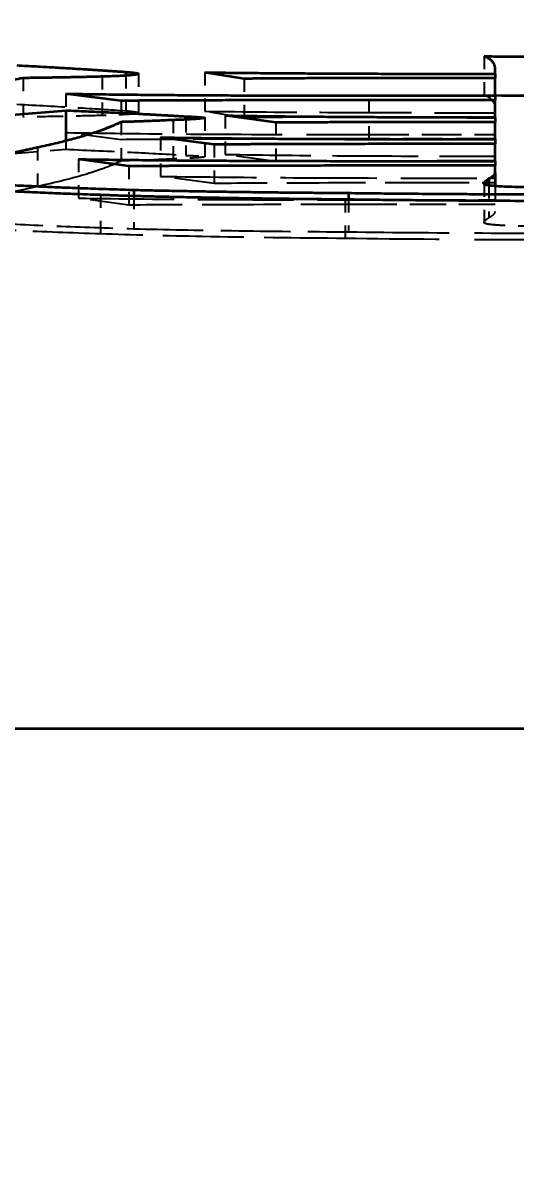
# Model space of a CAD drawing. Header units: millimetres. Extents: x 200 to 5740, y 200 to 4000.
# Drawn here: x 3966.69 to 3970.48, y 1942.54 to 1951.44 of the extents above; entities that cross this region are included whole.
import ezdxf

# ---------------------------------------------------------------- set-up
doc = ezdxf.new("R2010")
doc.units = ezdxf.units.MM
doc.header["$LTSCALE"] = 20
doc.linetypes.add('DASHED', pattern=[0.2067, 0.1654, -0.0413])
for name, color, linetype, lineweight in [('可見 (ISO)', 7, 'Continuous', 35), ('標註 (ISO)', 7, 'Continuous', 18), ('隱藏 (ISO)', 7, 'DASHED', 25)]:
    doc.layers.add(name, color=color, linetype=linetype, lineweight=lineweight)
doc.styles.add('註記文字 (JIS)', font='kaiu.ttf')
doc.dimstyles.new('預設 (JIS)', dxfattribs={"dimscale": 20, "dimtxt": 3, "dimasz": 3, "dimexe": 2, "dimexo": 1, "dimgap": 0.8, "dimtad": 1, "dimrnd": 1e-08, "dimdsep": 46, "dimtxsty": '註記文字 (JIS)', "dimblk": 'Filled-1', "dimcen": 0.09, "dimdle": 10, "dimclrd": 256, "dimclre": 256, "dimclrt": 256, "dimadec": 0, "dimazin": 2, "dimtfac": 0.833333, "dimtmove": 0, "dimatfit": 3, "dimfxl": 0, "dimtolj": 1, "dimtzin": 0, "dimlwd": -1, "dimlwe": -1, "dimarcsym": 0})

# ---------------------------------------------------------------- blocks, each defined once
blk = doc.blocks.new('Filled-1')
at = {"color": 0}
for p, q in [((0, 0), (-1, 0.16667)), ((-1, 0.16667), (-1, -0.16667)), ((-1, 0), (0, 0)), ((-1, -0.16667), (0, 0))]:
    blk.add_line(p, q, dxfattribs=at)
at = {"color": 0, "flags": 128}
blk.add_lwpolyline([(-1, -0.16667), (0, 0)], dxfattribs=at)
at = {"color": 0}
blk.add_solid([(-1, -0.16667), (0, 0), (-1, 0.16667), (-1, -0.16667)], dxfattribs=at)
blk = doc.blocks.new('*D40')
at = {"layer": 'Defpoints', "color": 0}
for p in [(3955.2832, 2448.0062), (4476.8728, 2448.0062), (4342.7832, 958.0062)]:
    blk.add_point(p, dxfattribs=at)
at = {"layer": '標註 (ISO)'}
for p, q in [((3975.2832, 2448.0062), (4516.8728, 2448.0062)), ((4476.8728, 1018.0062), (4476.8728, 2388.0062)), ((4362.7832, 958.0062), (4516.8728, 958.0062))]:
    blk.add_line(p, q, dxfattribs=at)
at = {"layer": '標註 (ISO)', "xscale": 60, "yscale": 60, "zscale": 60}
for p, rotation in [((4476.8728, 2448.0062), 90), ((4476.8728, 958.0062), 270)]:
    blk.add_blockref('Filled-1', p, dxfattribs=dict(at, rotation=rotation))
at = {"layer": '標註 (ISO)', "insert": (4396.8949, 1625.6029), "char_height": 60, "attachment_point": 1, "rotation": 90, "style": '註記文字 (JIS)'}
blk.add_mtext('\\A1;1490', dxfattribs=at)

msp = doc.modelspace()

# ---------------------------------------------------------------- linework, layer by layer
at = {"layer": '可見 (ISO)'}
for p, q in [((3967.476, 1951.063), (3967.476, 1951.0341)), ((3968.3877, 1951.01), (3968.0838, 1951.0593)), ((3970.3204, 1951.0481), (3970.3204, 1951.0832)), ((3970.3204, 1951.0481), (3970.3204, 1951.0153)), ((3970.3204, 1950.8801), (3970.3204, 1951.0153)), ((3967.4395, 1950.8406), (3967.0141, 1950.8951)), ((3969.348, 1950.8801), (3970.3204, 1950.8801)), ((3970.3204, 1950.8801), (3970.3204, 1950.8465)), ((3966.4671, 1950.7218), (3967.0141, 1950.7666)), ((3967.0141, 1950.7666), (3967.0141, 1950.5313)), ((3970.3204, 1950.8465), (3969.348, 1950.8465)), ((3970.3204, 1950.7129), (3970.3204, 1950.8465)), ((3967.9379, 1950.7203), (3967.9379, 1950.696)), ((3968.6308, 1950.6726), (3968.2418, 1950.7271)), ((3970.3204, 1950.7129), (3970.3204, 1950.677)), ((3970.3204, 1950.5449), (3970.3204, 1950.677)), ((3968.1567, 1950.5038), (3967.7434, 1950.5583)), ((3970.0773, 1950.5449), (3970.3204, 1950.5449)), ((3970.3204, 1950.5091), (3970.0773, 1950.5091)), ((3970.3204, 1950.5449), (3970.3204, 1950.5091)), ((3970.3204, 1950.3769), (3970.3204, 1950.5091)), ((3967.5003, 1950.3373), (3967.1113, 1950.3911)), ((3969.4331, 1950.3769), (3970.3204, 1950.3769)), ((3970.3204, 1950.3418), (3969.4331, 1950.3418)), ((3970.3204, 1950.3769), (3970.3204, 1950.3418)), ((3970.3204, 1950.2873), (3970.3204, 1950.3418)), ((3970.2718, 1950.2418), (3970.2718, 1950.1891)), ((3970.3204, 1950.2873), (3970.3204, 1950.1838)), ((3967.5368, 1950.1552), (3967.5368, 1950.1071)), ((3969.1899, 1950.1313), (3969.1899, 1950.0801)), ((4222.2832, 1946.0062), (3772.2832, 1946.0062))]:
    msp.add_line(p, q, dxfattribs=at)
for points in [[(3970.2353, 1951.1833), (3971.2199, 1951.1743), (3971.8642, 1951.1564)], [(3970.3204, 1951.0832), (3970.3204, 1951.1497), (3970.2353, 1951.1833)], [(3966.6373, 1951.1138), (3967.1357, 1951.0869), (3967.476, 1951.063)], [(3967.5733, 1951.0481), (3967.5733, 1951.0347), (3967.2937, 1951.0265)], [(3967.476, 1951.063), (3967.5733, 1951.0548), (3967.5733, 1951.0481)], [(3968.0838, 1951.0593), (3968.8617, 1951.0481), (3970.3204, 1951.0481)], [(3966.6859, 1951.0153), (3965.9687, 1950.8712), (3964.9841, 1950.7218)], [(3967.2937, 1951.0265), (3966.9898, 1951.019), (3966.6859, 1951.0153)], [(3970.3204, 1951.0153), (3968.728, 1951.0153), (3968.3877, 1951.01)], [(3967.0141, 1950.8951), (3967.9015, 1950.8801), (3969.348, 1950.8801)], [(3967.0141, 1950.7666), (3967.5611, 1950.7442), (3967.9379, 1950.7203)], [(3969.348, 1950.8465), (3967.9379, 1950.8443), (3967.4395, 1950.8406)], [(3967.4395, 1950.677), (3967.2329, 1950.5733), (3966.7953, 1950.4807)], [(3967.8407, 1950.692), (3967.634, 1950.6823), (3967.4395, 1950.677)], [(3968.0838, 1950.7084), (3968.0473, 1950.6994), (3967.8407, 1950.692)], [(3967.9379, 1950.7203), (3968.0838, 1950.7144), (3968.0838, 1950.7084)], [(3968.2418, 1950.7271), (3969.0441, 1950.7144), (3970.3204, 1950.7129)], [(3970.3204, 1950.677), (3969.1049, 1950.6763), (3968.6308, 1950.6726)], [(3967.7434, 1950.5583), (3968.6308, 1950.5449), (3970.0773, 1950.5449)], [(3970.0773, 1950.5091), (3968.6673, 1950.5076), (3968.1567, 1950.5038)], [(3966.7953, 1950.4807), (3966.4549, 1950.4), (3965.8715, 1950.3224)], [(3967.1113, 1950.3911), (3967.9865, 1950.3769), (3969.4331, 1950.3769)], [(3969.4331, 1950.3418), (3968.023, 1950.3403), (3967.5003, 1950.3373)], [(3970.2353, 1950.2022), (3970.2353, 1950.2179), (3970.2718, 1950.2418)], [(3970.2718, 1950.2418), (3970.3204, 1950.2679), (3970.3204, 1950.2873)], [(3967.2815, 1950.1156), (3966.6494, 1950.135), (3965.9809, 1950.1776)], [(3966.4063, 1950.2022), (3966.9168, 1950.1738), (3967.5368, 1950.1552)], [(3967.5368, 1950.1552), (3968.2175, 1950.138), (3969.1899, 1950.1313)], [(3970.7459, 1950.1738), (3970.2353, 1950.1738), (3970.2353, 1950.2022)], [(3969.1656, 1950.0805), (3967.9015, 1950.0917), (3967.2815, 1950.1156)], [(3972.6178, 1950.0648), (3970.2353, 1950.0648), (3969.1656, 1950.0805)], [(3969.1899, 1950.1313), (3970.1624, 1950.1193), (3971.6454, 1950.1193)]]:
    msp.add_open_spline(points, degree=2, dxfattribs=at)
msp.add_open_spline([(3970.3204, 1950.883), (3970.5933, 1950.8804), (3970.869, 1950.877), (3971.1834, 1950.8718), (3971.2321, 1950.871), (3971.2807, 1950.8701)], degree=3, knots=[-0.15939549, -0.15939549, -0.15939549, -0.15939549, -0.07679074, -0.07679074, -0.06168935, -0.06168935, -0.06168935, -0.06168935], dxfattribs=at)
at = {"layer": '隱藏 (ISO)', "ltscale": 0.02847}
for p, q in [((3970.2353, 1951.1833), (3970.2353, 1950.8838)), ((3967.5733, 1951.0481), (3967.5733, 1950.7487)), ((3968.0838, 1951.0593), (3968.0838, 1950.7599)), ((3966.6859, 1951.0153), (3966.6859, 1950.7158)), ((3967.2937, 1951.0265), (3967.2937, 1950.727)), ((3968.3877, 1951.01), (3968.3877, 1950.7106)), ((3969.348, 1950.8465), (3969.348, 1950.5471)), ((3967.4395, 1950.677), (3967.4395, 1950.3776)), ((3967.8407, 1950.692), (3967.8407, 1950.3925)), ((3968.0838, 1950.7084), (3968.0838, 1950.409)), ((3968.2418, 1950.7271), (3968.2418, 1950.4276)), ((3968.6308, 1950.6726), (3968.6308, 1950.3731)), ((3967.7434, 1950.5583), (3967.7434, 1950.2589)), ((3968.1567, 1950.5038), (3968.1567, 1950.2044)), ((3966.7953, 1950.4807), (3966.7953, 1950.1812)), ((3967.1113, 1950.3911), (3967.1113, 1950.0917)), ((3967.5003, 1950.3373), (3967.5003, 1950.0379)), ((3970.2353, 1950.2022), (3970.2353, 1949.9028)), ((3967.2815, 1950.1156), (3967.2815, 1949.8161)), ((3969.1656, 1950.0805), (3969.1656, 1949.7811))]:
    msp.add_line(p, q, dxfattribs=at)
at = {"layer": '隱藏 (ISO)', "ltscale": 0.025707}
msp.add_line((3967.476, 1951.0341), (3967.476, 1950.7636), dxfattribs=at)
at = {"layer": '隱藏 (ISO)', "ltscale": 0.012153}
msp.add_line((3967.0141, 1950.8951), (3967.0141, 1950.7666), dxfattribs=at)
at = {"layer": '隱藏 (ISO)', "ltscale": 0.015501}
msp.add_line((3967.4395, 1950.8406), (3967.4395, 1950.677), dxfattribs=at)
at = {"layer": '隱藏 (ISO)', "ltscale": 0.026149}
msp.add_line((3967.9379, 1950.696), (3967.9379, 1950.4209), dxfattribs=at)
at = {"layer": '隱藏 (ISO)', "ltscale": 0.081602}
msp.add_line((3968.3877, 1950.7106), (3968.0838, 1950.7599), dxfattribs=at)
at = {"layer": '隱藏 (ISO)', "ltscale": 0.093618}
msp.add_line((3967.4395, 1950.5411), (3967.0141, 1950.5956), dxfattribs=at)
at = {"layer": '隱藏 (ISO)', "ltscale": 0.006018}
msp.add_line((3967.0141, 1950.5313), (3967.0141, 1950.4672), dxfattribs=at)
at = {"layer": '隱藏 (ISO)', "ltscale": 0.092511}
for p, q in [((3969.348, 1950.5807), (3970.3204, 1950.5807)), ((3970.3204, 1950.5471), (3969.348, 1950.5471))]:
    msp.add_line(p, q, dxfattribs=at)
at = {"layer": '隱藏 (ISO)', "ltscale": 0.073115}
msp.add_line((3966.5528, 1950.4294), (3967.0141, 1950.4672), dxfattribs=at)
at = {"layer": '隱藏 (ISO)', "ltscale": 0.09217}
msp.add_line((3968.6308, 1950.3731), (3968.2418, 1950.4276), dxfattribs=at)
at = {"layer": '隱藏 (ISO)', "ltscale": 0.093124}
msp.add_line((3968.1567, 1950.2044), (3967.7434, 1950.2589), dxfattribs=at)
at = {"layer": '隱藏 (ISO)', "ltscale": 0.023053}
for p, q in [((3970.0773, 1950.2455), (3970.3204, 1950.2455)), ((3970.3204, 1950.2096), (3970.0773, 1950.2096))]:
    msp.add_line(p, q, dxfattribs=at)
at = {"layer": '隱藏 (ISO)', "ltscale": 0.023441}
msp.add_line((3970.2718, 1950.1891), (3970.2718, 1949.9423), dxfattribs=at)
at = {"layer": '隱藏 (ISO)', "ltscale": 0.01859}
msp.add_line((3970.3204, 1950.1838), (3970.3204, 1949.9879), dxfattribs=at)
at = {"layer": '隱藏 (ISO)', "ltscale": 0.091111}
msp.add_line((3967.5003, 1950.0379), (3967.1113, 1950.0917), dxfattribs=at)
at = {"layer": '隱藏 (ISO)', "ltscale": 0.023882}
msp.add_line((3967.5368, 1950.1071), (3967.5368, 1949.8557), dxfattribs=at)
at = {"layer": '隱藏 (ISO)', "ltscale": 0.023593}
msp.add_line((3969.1899, 1950.0801), (3969.1899, 1949.8318), dxfattribs=at)
at = {"layer": '隱藏 (ISO)', "ltscale": 0.084407}
for p, q in [((3969.4331, 1950.0775), (3970.3204, 1950.0775)), ((3970.3204, 1950.0424), (3969.4331, 1950.0424))]:
    msp.add_line(p, q, dxfattribs=at)
at = {"layer": '隱藏 (ISO)', "ltscale": 0.008097}
msp.add_open_spline([(3970.2353, 1950.8838), (3970.2636, 1950.8836), (3970.292, 1950.8833), (3970.3204, 1950.883)], degree=3, dxfattribs=at)
at = {"layer": '隱藏 (ISO)', "ltscale": 0.155367}
msp.add_open_spline([(3970.3204, 1950.7838), (3970.3204, 1950.8027), (3970.3152, 1950.8231), (3970.2878, 1950.8553), (3970.2688, 1950.8706), (3970.2353, 1950.8838)], degree=3, knots=[-0.1584933, -0.1584933, -0.1584933, -0.1584933, -0.0654162, -0.0654162, 0, 0, 0, 0], dxfattribs=at)
at = {"layer": '隱藏 (ISO)', "ltscale": 0.112126}
msp.add_open_spline([(3966.6373, 1950.8144), (3966.7934, 1950.806), (3966.9482, 1950.7972), (3967.2267, 1950.7803), (3967.3553, 1950.7721), (3967.476, 1950.7636)], degree=3, knots=[-0.1173335, -0.1173335, -0.1173335, -0.1173335, -0.0549937, -0.0549937, 0, 0, 0, 0], dxfattribs=at)
at = {"layer": '隱藏 (ISO)', "ltscale": 0.060415}
msp.add_open_spline([(3967.2937, 1950.727), (3967.194, 1950.7246), (3967.0926, 1950.7224), (3966.8897, 1950.7187), (3966.7884, 1950.7171), (3966.6859, 1950.7158)], degree=3, knots=[-0.06357232, -0.06357232, -0.06357232, -0.06357232, -0.03135352, -0.03135352, 0, 0, 0, 0], dxfattribs=at)
at = {"layer": '隱藏 (ISO)', "ltscale": 0.045294}
msp.add_open_spline([(3967.5733, 1950.7487), (3967.5733, 1950.7462), (3967.5661, 1950.7438), (3967.5355, 1950.7392), (3967.5124, 1950.7371), (3967.4322, 1950.7317), (3967.3629, 1950.7291), (3967.2937, 1950.727)], degree=3, knots=[-0.04748898, -0.04748898, -0.04748898, -0.04748898, -0.03542428, -0.03542428, -0.02300804, -0.02300804, 0, 0, 0, 0], dxfattribs=at)
at = {"layer": '隱藏 (ISO)', "ltscale": 0.025242}
msp.add_open_spline([(3967.476, 1950.7636), (3967.5075, 1950.7609), (3967.5366, 1950.758), (3967.5661, 1950.7529), (3967.5733, 1950.7508), (3967.5733, 1950.7487)], degree=3, knots=[-0.02641436, -0.02641436, -0.02641436, -0.02641436, -0.01029966, -0.01029966, 0, 0, 0, 0], dxfattribs=at)
at = {"layer": '隱藏 (ISO)', "ltscale": 0.21403}
msp.add_open_spline([(3968.0838, 1950.7599), (3968.3848, 1950.7555), (3968.7249, 1950.753), (3969.4517, 1950.7494), (3969.8999, 1950.7487), (3970.3204, 1950.7487)], degree=3, knots=[-0.2184209, -0.2184209, -0.2184209, -0.2184209, -0.1261454, -0.1261454, 0, 0, 0, 0], dxfattribs=at)
at = {"layer": '隱藏 (ISO)', "ltscale": 0.184361}
msp.add_open_spline([(3970.3204, 1950.7158), (3969.8051, 1950.7158), (3969.1991, 1950.7154), (3968.6555, 1950.7131), (3968.4891, 1950.7122), (3968.3877, 1950.7106)], degree=3, knots=[-0.1314906, -0.1314906, -0.1314906, -0.1314906, -0.0313613, -0.0313613, 0, 0, 0, 0], dxfattribs=at)
at = {"layer": '隱藏 (ISO)', "ltscale": 0.223994}
msp.add_open_spline([(3967.0141, 1950.5956), (3967.3445, 1950.5901), (3967.7009, 1950.5866), (3968.4697, 1950.5817), (3968.9175, 1950.5807), (3969.348, 1950.5807)], degree=3, knots=[-0.2317076, -0.2317076, -0.2317076, -0.2317076, -0.1291325, -0.1291325, 0, 0, 0, 0], dxfattribs=at)
at = {"layer": '隱藏 (ISO)', "ltscale": 0.181933}
msp.add_open_spline([(3969.348, 1950.5471), (3968.9735, 1950.5465), (3968.542, 1950.5457), (3967.9571, 1950.5438), (3967.653, 1950.5427), (3967.4395, 1950.5411)], degree=3, knots=[-0.1807558, -0.1807558, -0.1807558, -0.1807558, -0.0645026, -0.0645026, 0, 0, 0, 0], dxfattribs=at)
at = {"layer": '隱藏 (ISO)', "ltscale": 0.113656}
msp.add_open_spline([(3967.0141, 1950.4672), (3967.1874, 1950.4601), (3967.3571, 1950.4525), (3967.665, 1950.4371), (3967.8064, 1950.4293), (3967.9379, 1950.4209)], degree=3, knots=[-0.1192185, -0.1192185, -0.1192185, -0.1192185, -0.0567225, -0.0567225, 0, 0, 0, 0], dxfattribs=at)
at = {"layer": '隱藏 (ISO)', "ltscale": 0.035222}
msp.add_open_spline([(3968.0838, 1950.409), (3968.0775, 1950.4074), (3968.0676, 1950.406), (3968.041, 1950.4031), (3968.0238, 1950.4017), (3967.9588, 1950.3973), (3967.8995, 1950.3947), (3967.8407, 1950.3925)], degree=3, knots=[-0.03669782, -0.03669782, -0.03669782, -0.03669782, -0.02895187, -0.02895187, -0.02047487, -0.02047487, 0, 0, 0, 0], dxfattribs=at)
at = {"layer": '隱藏 (ISO)', "ltscale": 0.023972}
msp.add_open_spline([(3967.9379, 1950.4209), (3967.9736, 1950.4194), (3968.0106, 1950.4177), (3968.0529, 1950.4146), (3968.0657, 1950.4134), (3968.0803, 1950.4111), (3968.0838, 1950.41), (3968.0838, 1950.409)], degree=3, knots=[-0.02498817, -0.02498817, -0.02498817, -0.02498817, -0.01205864, -0.01205864, -0.00522576, -0.00522576, 0, 0, 0, 0], dxfattribs=at)
at = {"layer": '隱藏 (ISO)', "ltscale": 0.199499}
msp.add_open_spline([(3968.2418, 1950.4276), (3968.5393, 1950.4229), (3968.8576, 1950.4198), (3969.5426, 1950.4151), (3969.9384, 1950.4139), (3970.3204, 1950.4134)], degree=3, knots=[-0.2066179, -0.2066179, -0.2066179, -0.2066179, -0.1146219, -0.1146219, 0, 0, 0, 0], dxfattribs=at)
at = {"layer": '隱藏 (ISO)', "ltscale": 0.310814}
msp.add_open_spline([(3967.4395, 1950.3776), (3967.3721, 1950.3438), (3967.2848, 1950.3101), (3967.0698, 1950.2445), (3966.9439, 1950.2127), (3966.7953, 1950.1812)], degree=3, knots=[-0.3264793, -0.3264793, -0.3264793, -0.3264793, -0.1599337, -0.1599337, 0, 0, 0, 0], dxfattribs=at)
at = {"layer": '隱藏 (ISO)', "ltscale": 0.044677}
msp.add_open_spline([(3967.8407, 1950.3925), (3967.7754, 1950.3895), (3967.7073, 1950.3866), (3967.5736, 1950.3816), (3967.5076, 1950.3794), (3967.4395, 1950.3776)], degree=3, knots=[-0.0469257, -0.0469257, -0.0469257, -0.0469257, -0.02227221, -0.02227221, 0, 0, 0, 0], dxfattribs=at)
at = {"layer": '隱藏 (ISO)', "ltscale": 0.16103}
msp.add_open_spline([(3970.3204, 1950.3776), (3969.9918, 1950.3774), (3969.62, 1950.377), (3969.0939, 1950.3756), (3968.8294, 1950.3747), (3968.6308, 1950.3731)], degree=3, knots=[-0.1609763, -0.1609763, -0.1609763, -0.1609763, -0.0600749, -0.0600749, 0, 0, 0, 0], dxfattribs=at)
at = {"layer": '隱藏 (ISO)', "ltscale": 0.223649}
msp.add_open_spline([(3967.7434, 1950.2589), (3968.0747, 1950.2539), (3968.4314, 1950.2508), (3969.1992, 1950.2463), (3969.6471, 1950.2455), (3970.0773, 1950.2455)], degree=3, knots=[-0.2311749, -0.2311749, -0.2311749, -0.2311749, -0.1290551, -0.1290551, 0, 0, 0, 0], dxfattribs=at)
at = {"layer": '隱藏 (ISO)', "ltscale": 0.260961}
msp.add_open_spline([(3966.7953, 1950.1812), (3966.6813, 1950.1542), (3966.5474, 1950.1276), (3966.2389, 1950.0748), (3966.0643, 1950.0486), (3965.8715, 1950.023)], degree=3, knots=[-0.2742893, -0.2742893, -0.2742893, -0.2742893, -0.1380434, -0.1380434, 0, 0, 0, 0], dxfattribs=at)
at = {"layer": '隱藏 (ISO)', "ltscale": 0.183041}
msp.add_open_spline([(3970.0773, 1950.2096), (3969.7012, 1950.2092), (3969.2698, 1950.2086), (3968.6789, 1950.207), (3968.3742, 1950.206), (3968.1567, 1950.2044)], degree=3, knots=[-0.1820931, -0.1820931, -0.1820931, -0.1820931, -0.0657116, -0.0657116, 0, 0, 0, 0], dxfattribs=at)
at = {"layer": '隱藏 (ISO)', "ltscale": 0.222675}
msp.add_open_spline([(3967.1113, 1950.0917), (3967.4387, 1950.0863), (3967.793, 1950.0831), (3968.5566, 1950.0784), (3969.0041, 1950.0775), (3969.4331, 1950.0775)], degree=3, knots=[-0.2300325, -0.2300325, -0.2300325, -0.2300325, -0.1287006, -0.1287006, 0, 0, 0, 0], dxfattribs=at)
at = {"layer": '隱藏 (ISO)', "ltscale": 0.184126}
msp.add_open_spline([(3969.4331, 1950.0424), (3969.0555, 1950.042), (3968.6241, 1950.0414), (3968.0276, 1950.04), (3967.722, 1950.0392), (3967.5003, 1950.0379)], degree=3, knots=[-0.1833863, -0.1833863, -0.1833863, -0.1833863, -0.0667994, -0.0667994, 0, 0, 0, 0], dxfattribs=at)
at = {"layer": '隱藏 (ISO)', "ltscale": 0.070704}
msp.add_open_spline([(3970.2718, 1949.9423), (3970.2868, 1949.9504), (3970.2996, 1949.9587), (3970.3157, 1949.9737), (3970.3204, 1949.9809), (3970.3204, 1949.9879)], degree=3, knots=[-0.07385804, -0.07385804, -0.07385804, -0.07385804, -0.03410322, -0.03410322, 0, 0, 0, 0], dxfattribs=at)
at = {"layer": '隱藏 (ISO)', "ltscale": 0.157404}
msp.add_open_spline([(3967.2815, 1949.8161), (3967.0551, 1949.8231), (3966.8403, 1949.8318), (3966.4069, 1949.8525), (3966.1859, 1949.8651), (3965.9809, 1949.8781)], degree=3, knots=[-0.1644796, -0.1644796, -0.1644796, -0.1644796, -0.0885883, -0.0885883, 0, 0, 0, 0], dxfattribs=at)
at = {"layer": '隱藏 (ISO)', "ltscale": 0.130365}
msp.add_open_spline([(3966.4063, 1949.9028), (3966.5758, 1949.8933), (3966.755, 1949.8847), (3967.1337, 1949.8689), (3967.3313, 1949.8619), (3967.5368, 1949.8557)], degree=3, knots=[-0.1372123, -0.1372123, -0.1372123, -0.1372123, -0.0686538, -0.0686538, 0, 0, 0, 0], dxfattribs=at)
at = {"layer": '隱藏 (ISO)', "ltscale": 0.061374}
msp.add_open_spline([(3970.2353, 1949.9028), (3970.2353, 1949.9086), (3970.2391, 1949.9147), (3970.2511, 1949.9277), (3970.2608, 1949.9351), (3970.2718, 1949.9423)], degree=3, knots=[-0.06360891, -0.06360891, -0.06360891, -0.06360891, -0.03524504, -0.03524504, 0, 0, 0, 0], dxfattribs=at)
at = {"layer": '隱藏 (ISO)', "ltscale": 0.075101}
msp.add_open_spline([(3970.7459, 1949.8744), (3970.6925, 1949.8744), (3970.6381, 1949.8746), (3970.5409, 1949.8757), (3970.4967, 1949.8765), (3970.4139, 1949.8789), (3970.3765, 1949.8805), (3970.3113, 1949.8847), (3970.2866, 1949.8872), (3970.2441, 1949.894), (3970.2353, 1949.8985), (3970.2353, 1949.9028)], degree=3, knots=[-0.07895484, -0.07895484, -0.07895484, -0.07895484, -0.06296561, -0.06296561, -0.04932352, -0.04932352, -0.0355326, -0.0355326, -0.02100596, -0.02100596, 0, 0, 0, 0], dxfattribs=at)
at = {"layer": '隱藏 (ISO)', "ltscale": 0.188645}
msp.add_open_spline([(3969.1656, 1949.7811), (3968.8008, 1949.7843), (3968.4158, 1949.7888), (3967.7966, 1949.8004), (3967.5174, 1949.8071), (3967.2815, 1949.8161)], degree=3, knots=[-0.1945645, -0.1945645, -0.1945645, -0.1945645, -0.083545, -0.083545, 0, 0, 0, 0], dxfattribs=at)
at = {"layer": '隱藏 (ISO)', "ltscale": 0.162148}
msp.add_open_spline([(3967.5368, 1949.8557), (3967.7796, 1949.8496), (3968.035, 1949.8449), (3968.5851, 1949.8369), (3968.8892, 1949.8339), (3969.1899, 1949.8318)], degree=3, knots=[-0.1695097, -0.1695097, -0.1695097, -0.1695097, -0.0907978, -0.0907978, 0, 0, 0, 0], dxfattribs=at)
at = {"layer": '隱藏 (ISO)', "ltscale": 0.234836}
msp.add_open_spline([(3969.1899, 1949.8318), (3969.5481, 1949.8274), (3969.9262, 1949.8246), (3970.7363, 1949.8207), (3971.198, 1949.8199), (3971.6454, 1949.8199)], degree=3, knots=[-0.243632, -0.243632, -0.243632, -0.243632, -0.1342179, -0.1342179, 0, 0, 0, 0], dxfattribs=at)
at = {"layer": '隱藏 (ISO)', "ltscale": 0.330183}
msp.add_open_spline([(3972.6178, 1949.7654), (3971.9552, 1949.7654), (3971.2263, 1949.7663), (3970.1251, 1949.7713), (3969.597, 1949.7747), (3969.1656, 1949.7811)], degree=3, knots=[-0.3341653, -0.3341653, -0.3341653, -0.3341653, -0.1330374, -0.1330374, 0, 0, 0, 0], dxfattribs=at)

# ---------------------------------------------------------------- dimensions: what is measured, and where the dimension line sits
at = {"layer": '標註 (ISO)'}
dim = msp.add_linear_dim(base=(4476.8728, 2448.0062), p1=(4342.7832, 958.0062), p2=(3955.2832, 2448.0062), angle=90, dimstyle='預設 (JIS)', override={"dimgap": 0.8, "dimdec": 2, "dimtol": 0, "dimlim": 0, "dimtp": 0, "dimtm": 0, "dimtdec": 2, "dimtofl": 0, "dimatfit": 1}, dxfattribs=at)
dim.commit()
dim.dimension.update_dxf_attribs({"geometry": '*D40', "text_midpoint": (4476.8728, 1703.0062), "dimtype": 160})

doc.saveas('drawing.dxf')
